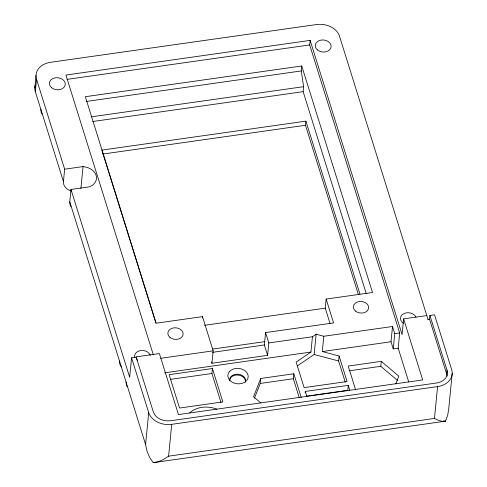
<?xml version="1.0" encoding="UTF-8"?>
<svg xmlns="http://www.w3.org/2000/svg" width="487" height="487" viewBox="0 0 487 487"><rect width="100%" height="100%" fill="white"/><g stroke="black" fill="none" stroke-linecap="round" stroke-linejoin="round"><path stroke-width="0.73" d="M34.796 87.843L36.014 75.436M71.577 191.05C67.224 189.997 63.012 186.454 63.438 181.608L35.326 91.635L36.543 79.229A19.121 14.494 5.6 0 1 50.618 62.287L316.489 24.545A19.121 14.494 5.6 0 1 339.512 36.215L428.103 319.74M63.438 181.608L64.655 169.202L36.543 79.229M70.999 206.61L70.073 204.972L69.763 201.849L70.98 189.443L89.371 186.831L92.153 185.401A14.02 10.629 5.6 0 0 86.479 167.23L83.046 166.591L64.655 169.202M80.903 188.396L83.046 166.591M452.204 373.432L448.758 408.502L447.693 415.21L445.471 421.17L442.519 421.407L438.793 420.476L434.477 418.43L437.594 386.581A19.121 14.494 5.6 0 0 451.674 369.639L434.544 314.803L429.905 315.46L447.042 370.303A14.342 10.872 5.6 0 1 436.48 383.007L170.913 420.707L166.895 420.865A14.3 10.842 5.6 0 1 154.72 414.693L153.271 411.765L136.208 357.16L131.569 357.817L129.664 377.255L70.98 189.443M443.365 420.987L445.471 421.17L153.271 462.65L149.679 457.524L147.05 451.339L145.583 444.503L148.705 412.653L131.569 357.817M153.271 462.65L158.117 461.792L163.328 459.582L168.599 456.173L171.722 424.329A19.121 14.494 5.6 0 1 148.705 412.653M202.349 318.023L202.482 316.623L156.108 323.21L85.335 96.706L301.745 65.982L372.518 292.486L326.144 299.067L325.255 308.168L329.991 323.338M326.144 299.067L333.595 322.911L265.579 332.566L268.824 342.939L267.607 355.346L211.955 363.247L213.172 350.841L202.482 316.623M221.001 402.518L211.93 373.492L212.417 368.525L169.135 374.673L179.569 408.051L222.851 401.903L212.417 368.525M254.433 398.238L260.241 383.439L260.728 378.472L293.807 373.779L301.24 397.556M267.607 355.346L264.362 344.973L265.579 332.566M366.175 293.375L303.139 91.653L303.626 86.686L301.258 70.95L301.745 65.982M408.739 381.991L398.196 348.205L399.693 332.95L309.695 44.938L310.14 40.384L65.909 75.059L153.314 354.779M358.402 294.605L305.495 125.275L305.897 121.141L101.856 150.106M299.176 397.471L293.32 378.74L293.807 373.779M305.16 392.863L305.3 391.445L348.272 385.345L349.824 390.306M323.788 336.255L322.291 351.559L339.11 356.015L347.079 381.528L304.107 387.628L296.139 362.121L310.943 352.046L312.441 336.748L316.142 334.228L323.788 336.255L392.51 326.497L394.744 333.65L393.246 348.905L398.196 348.205M297.502 365.822L314.158 354.493L316.142 334.228M345.265 382.24L338.623 360.983L339.11 356.015M348.272 385.345L347.785 390.306L306.299 396.199M397.788 380.657L380.81 366.321L381.297 361.36L348.217 366.054L355.65 389.831M393.246 348.905L391.012 341.752L392.51 326.497M426.801 315.588L403.613 318.882L402.073 334.599L310.14 40.384M447.06 376.159A14.342 10.872 5.6 0 0 446.676 374.022L429.54 319.186L429.905 315.46M446.676 374.022L447.042 370.303M260.728 378.472L253.538 396.802L260.898 403.011M395.803 383.926L398.841 376.171L381.297 361.36M391.012 341.752L322.291 351.559M66.969 79.393L309.695 44.938M86.351 101.46L301.258 70.95M90.978 116.88L303.626 86.686M92.743 121.519L303.139 91.653M102.958 154.032L305.495 125.275M204.589 325.298L325.255 308.168M212.801 349.033L264.691 341.667M427.994 319.405L429.54 319.186M160.826 358.274L213.172 350.841M268.824 342.939L312.441 336.748M212.478 352.344L264.362 344.973M394.744 333.65L399.693 332.95M164.588 372.829L310.943 352.046M170.146 379.422L211.93 373.492M260.241 383.439L293.32 378.74M349.234 370.802L380.81 366.321M171.722 424.329L437.594 386.581M168.599 456.173L434.477 418.43M314.158 354.493L338.623 360.983M42.071 114.025L41.145 112.387L40.829 109.265M121.366 366.924L119.826 364.191L119.516 361.068M127.296 386.781L126.37 385.144L126.06 382.015M403.613 318.882L422.686 379.921L178.455 414.589L159.383 353.556L136.196 356.849L137.389 360.66M305.897 121.141L359.936 294.081M305.3 391.445L306.853 396.406M211.522 361.865L211.955 363.247M102.081 150.83L155.895 323.051M69.763 201.849L145.583 444.503M35.326 91.635A19.121 14.494 5.6 0 1 35.113 85.59M403.705 323.429A7.969 6.039 5.6 0 1 403.747 313.671A7.969 6.039 5.6 0 1 415.959 317.147M229.761 380.81A7.969 6.039 5.6 0 1 238.173 374.217A7.969 6.039 5.6 0 1 245.247 382.258M229.596 380.572A7.969 6.039 5.6 0 1 237.747 375.014A7.969 6.039 5.6 0 1 245.491 381.54M134.826 357.598A7.969 6.039 5.6 0 1 140.688 350.543A7.969 6.039 5.6 0 1 150.282 355.407M189.595 412.921A22.305 16.911 5.6 0 1 216.867 409.202M229.347 371.691L228.269 373.499A10.197 7.731 5.6 0 0 233.9 383.007A10.197 7.731 5.6 0 0 246.708 380.499L247.792 378.691A10.197 7.731 5.6 0 0 242.161 369.189A10.197 7.731 5.6 0 0 229.347 371.691M51.561 87.678A7.969 6.039 5.6 0 0 64.948 85.779A7.969 6.039 5.6 0 0 55.463 77.786A7.969 6.039 5.6 0 0 51.561 87.678M317.433 49.93A7.969 6.039 5.6 0 0 330.819 48.03A7.969 6.039 5.6 0 0 321.335 40.044A7.969 6.039 5.6 0 0 317.433 49.93M355.461 311.035A7.646 5.795 5.6 0 0 368.312 309.208A7.646 5.795 5.6 0 0 359.205 301.538A7.646 5.795 5.6 0 0 355.461 311.035M169.969 337.369A7.646 5.795 5.6 0 0 182.82 335.543A7.646 5.795 5.6 0 0 173.713 327.873A7.646 5.795 5.6 0 0 169.969 337.369"/></g></svg>
